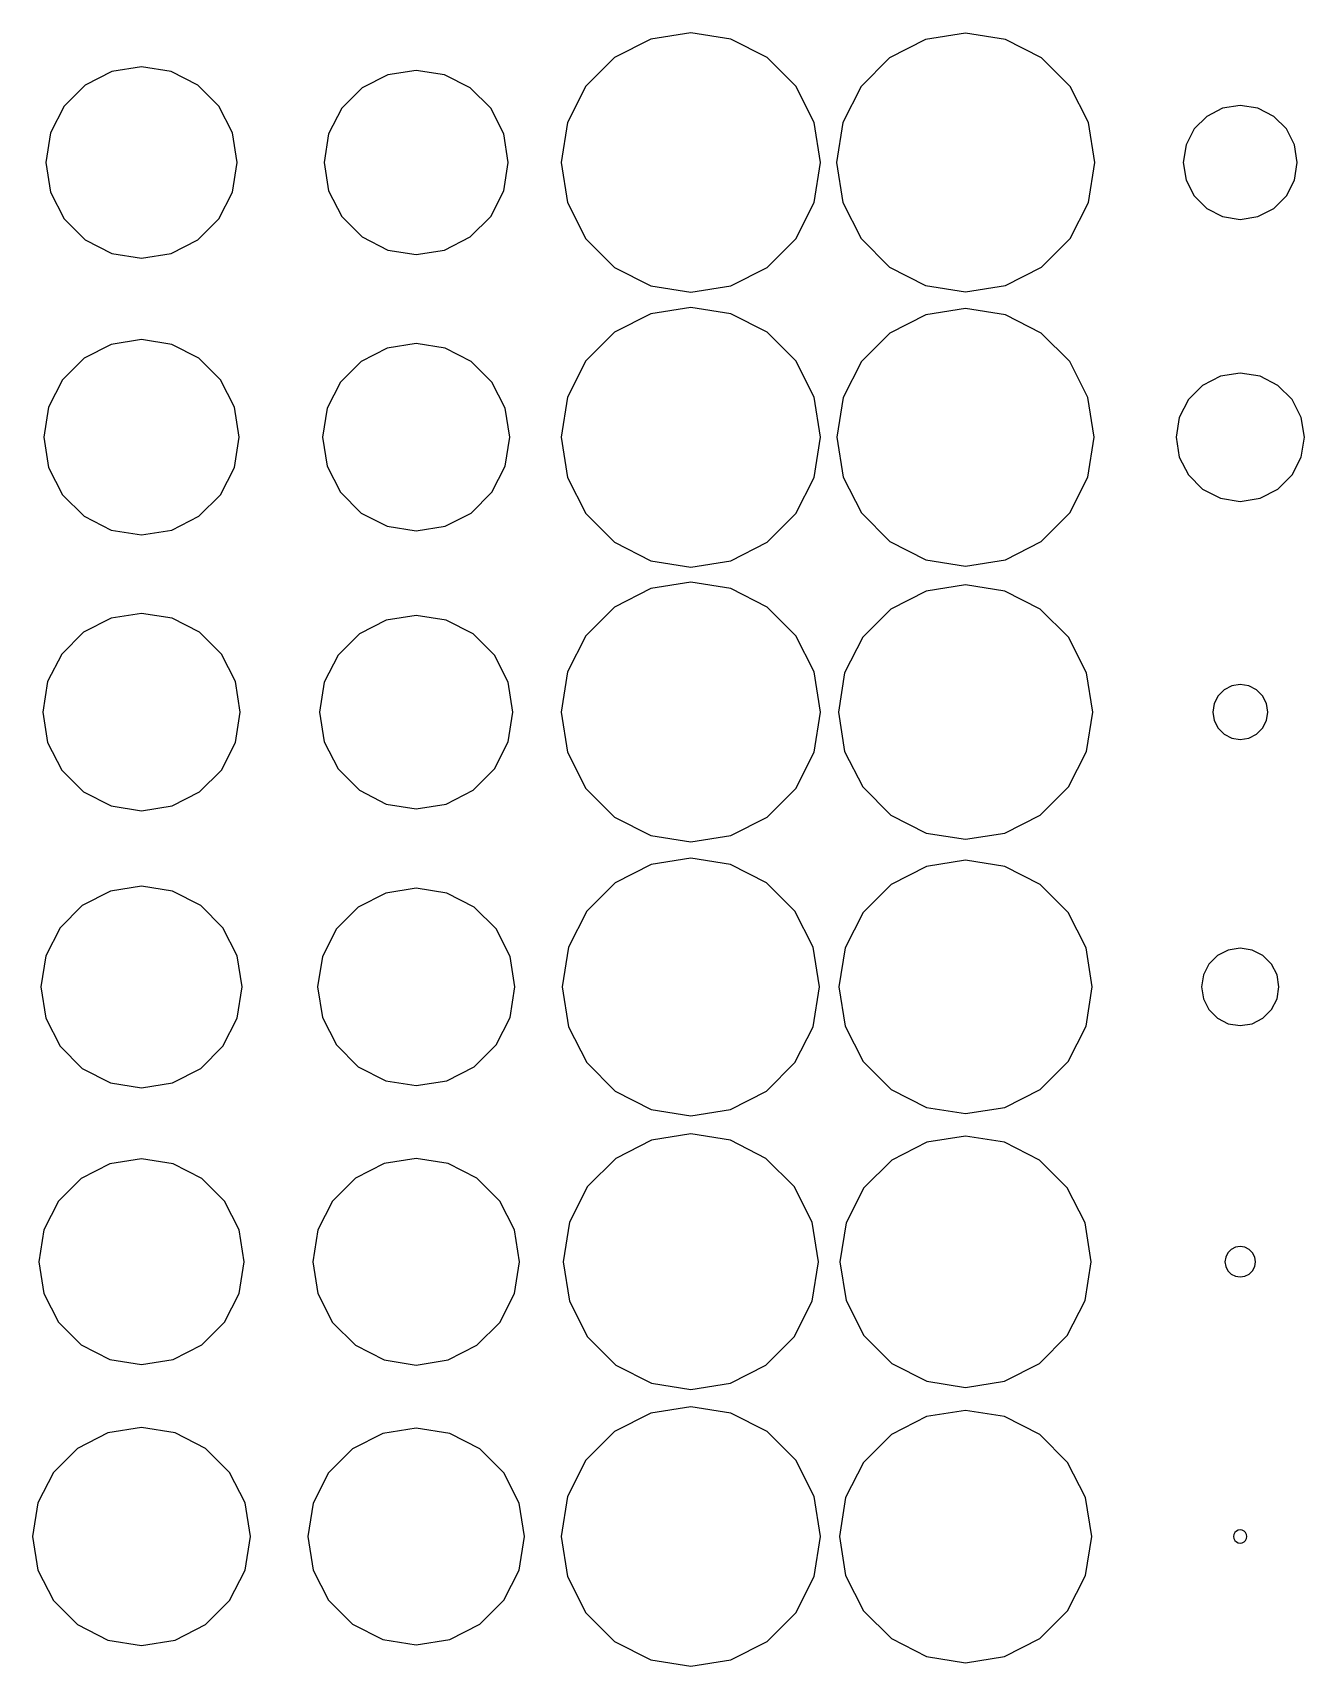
# Model space of a CAD drawing. Header units: metres. Extents: x -319 to 328, y -240 to 246.
# Drawn here: x -156.1 to -72.8, y -113.5 to -6.5 of the extents above; entities that cross this region are included whole.
import ezdxf

# ---------------------------------------------------------------- set-up
doc = ezdxf.new("R2010")
doc.units = ezdxf.units.M

msp = doc.modelspace()

# ---------------------------------------------------------------- linework, layer by layer
for p, q in [((-115.62665, -6.916016, -415.6922), (-117.99617, -8.123352, -415.6922)), ((-113, -6.5, -415.6922), (-115.62665, -6.916016, -415.6922)), ((-110.37335, -6.916016, -415.6922), (-113, -6.5, -415.6922)), ((-108.00383, -8.123352, -415.6922), (-110.37335, -6.916016, -415.6922)), ((-97.61635, -6.947723, -415.6922), (-99.97658, -8.15033, -415.6922)), ((-95, -6.533341, -415.6922), (-97.61635, -6.947723, -415.6922)), ((-92.38365, -6.947723, -415.6922), (-95, -6.533341, -415.6922)), ((-90.02342, -8.15033, -415.6922), (-92.38365, -6.947723, -415.6922)), ((-117.99617, -8.123352, -415.6922), (-119.87665, -10.00383, -415.6922)), ((-106.12335, -10.00383, -415.6922), (-108.00383, -8.123352, -415.6922)), ((-99.97658, -8.15033, -415.6922), (-101.84967, -10.023422, -415.6922)), ((-88.15033, -10.023422, -415.6922), (-90.02342, -8.15033, -415.6922)), ((-150.93651, -9.040039, -415.6922), (-152.68346, -9.93016, -415.6922)), ((-149, -8.733337, -415.6922), (-150.93651, -9.040039, -415.6922)), ((-147.06349, -9.040039, -415.6922), (-149, -8.733337, -415.6922)), ((-145.31654, -9.93016, -415.6922), (-147.06349, -9.040039, -415.6922)), ((-132.8644, -9.261963, -415.6922), (-134.54631, -10.118927, -415.6922)), ((-131, -8.96666, -415.6922), (-132.8644, -9.261963, -415.6922)), ((-129.1356, -9.261963, -415.6922), (-131, -8.96666, -415.6922)), ((-127.45369, -10.118927, -415.6922), (-129.1356, -9.261963, -415.6922)), ((-152.68346, -9.93016, -415.6922), (-154.06984, -11.316544, -415.6922)), ((-143.93016, -11.316544, -415.6922), (-145.31654, -9.93016, -415.6922)), ((-134.54631, -10.118927, -415.6922), (-135.88107, -11.45369, -415.6922)), ((-126.11893, -11.45369, -415.6922), (-127.45369, -10.118927, -415.6922)), ((-119.87665, -10.00383, -415.6922), (-121.083984, -12.373352, -415.6922)), ((-104.916016, -12.373352, -415.6922), (-106.12335, -10.00383, -415.6922)), ((-101.84967, -10.023422, -415.6922), (-103.05228, -12.383652, -415.6922)), ((-86.94772, -12.383652, -415.6922), (-88.15033, -10.023422, -415.6922)), ((-154.06984, -11.316544, -415.6922), (-154.95996, -13.063492, -415.6922)), ((-143.04004, -13.063492, -415.6922), (-143.93016, -11.316544, -415.6922)), ((-135.88107, -11.45369, -415.6922), (-136.73804, -13.13559, -415.6922)), ((-125.26196, -13.135605, -415.6922), (-126.11893, -11.45369, -415.6922)), ((-78.153656, -11.449387, -415.6922), (-79.1944, -11.979675, -415.6922)), ((-77, -11.266663, -415.6922), (-78.153656, -11.449387, -415.6922)), ((-75.846344, -11.449387, -415.6922), (-77, -11.266663, -415.6922)), ((-74.8056, -11.979675, -415.6922), (-75.846344, -11.449387, -415.6922)), ((-121.083984, -12.373352, -415.6922), (-121.5, -15, -415.6922)), ((-104.5, -15, -415.6922), (-104.916016, -12.373352, -415.6922)), ((-103.05228, -12.383652, -415.6922), (-103.46666, -15, -415.6922)), ((-86.53334, -15, -415.6922), (-86.94772, -12.383652, -415.6922)), ((-80.020325, -12.805603, -415.6922), (-80.55061, -13.846344, -415.6922)), ((-79.1944, -11.979675, -415.6922), (-80.020325, -12.805603, -415.6922)), ((-73.979675, -12.805603, -415.6922), (-74.8056, -11.979675, -415.6922)), ((-73.44939, -13.846344, -415.6922), (-73.979675, -12.805603, -415.6922)), ((-154.95996, -13.063492, -415.6922), (-155.26666, -15, -415.6922)), ((-142.73334, -15, -415.6922), (-143.04004, -13.063492, -415.6922)), ((-136.73804, -13.13559, -415.6922), (-137.03334, -15, -415.6922)), ((-124.96666, -15, -415.6922), (-125.26196, -13.135605, -415.6922)), ((-80.55061, -13.846344, -415.6922), (-80.73334, -15, -415.6922)), ((-73.26666, -15, -415.6922), (-73.44939, -13.846344, -415.6922)), ((-155.26666, -15, -415.6922), (-154.95996, -16.936508, -415.6922)), ((-143.04004, -16.936508, -415.6922), (-142.73334, -15, -415.6922)), ((-137.03334, -15, -415.6922), (-136.73804, -16.864395, -415.6922)), ((-125.26196, -16.864395, -415.6922), (-124.96666, -15, -415.6922)), ((-121.5, -15, -415.6922), (-121.083984, -17.626648, -415.6922)), ((-104.916016, -17.626648, -415.6922), (-104.5, -15, -415.6922)), ((-103.46666, -15, -415.6922), (-103.05228, -17.616348, -415.6922)), ((-86.94772, -17.616348, -415.6922), (-86.53334, -15, -415.6922)), ((-80.73334, -15, -415.6922), (-80.55061, -16.153656, -415.6922)), ((-73.44939, -16.153656, -415.6922), (-73.26666, -15, -415.6922)), ((-154.95996, -16.936508, -415.6922), (-154.06984, -18.683456, -415.6922)), ((-143.93016, -18.683456, -415.6922), (-143.04004, -16.936508, -415.6922)), ((-136.73804, -16.864395, -415.6922), (-135.88107, -18.54631, -415.6922)), ((-126.11893, -18.54631, -415.6922), (-125.26196, -16.864395, -415.6922)), ((-80.55061, -16.153656, -415.6922), (-80.020325, -17.194397, -415.6922)), ((-73.979675, -17.194397, -415.6922), (-73.44939, -16.153656, -415.6922)), ((-121.083984, -17.626648, -415.6922), (-119.87665, -19.99617, -415.6922)), ((-106.12335, -19.99617, -415.6922), (-104.916016, -17.626648, -415.6922)), ((-103.05228, -17.616348, -415.6922), (-101.84967, -19.976578, -415.6922)), ((-88.15033, -19.976578, -415.6922), (-86.94772, -17.616348, -415.6922)), ((-80.020325, -17.194397, -415.6922), (-79.1944, -18.020325, -415.6922)), ((-79.1944, -18.020325, -415.6922), (-78.15367, -18.550613, -415.6922)), ((-75.84633, -18.550613, -415.6922), (-74.8056, -18.020325, -415.6922)), ((-74.8056, -18.020325, -415.6922), (-73.979675, -17.194397, -415.6922)), ((-154.06984, -18.683456, -415.6922), (-152.68346, -20.06984, -415.6922)), ((-145.31654, -20.06984, -415.6922), (-143.93016, -18.683456, -415.6922)), ((-135.88107, -18.54631, -415.6922), (-134.54631, -19.881073, -415.6922)), ((-127.45369, -19.881073, -415.6922), (-126.11893, -18.54631, -415.6922)), ((-78.15367, -18.550613, -415.6922), (-77, -18.733337, -415.6922)), ((-77, -18.733337, -415.6922), (-75.84633, -18.550613, -415.6922)), ((-152.68346, -20.06984, -415.6922), (-150.93651, -20.95996, -415.6922)), ((-147.06349, -20.95996, -415.6922), (-145.31654, -20.06984, -415.6922)), ((-134.54631, -19.881073, -415.6922), (-132.86441, -20.738037, -415.6922)), ((-129.13559, -20.738037, -415.6922), (-127.45369, -19.881073, -415.6922)), ((-119.87665, -19.99617, -415.6922), (-117.99617, -21.876648, -415.6922)), ((-108.00383, -21.876648, -415.6922), (-106.12335, -19.99617, -415.6922)), ((-101.84967, -19.976578, -415.6922), (-99.97658, -21.84967, -415.6922)), ((-90.02342, -21.84967, -415.6922), (-88.15033, -19.976578, -415.6922)), ((-150.93651, -20.95996, -415.6922), (-149, -21.266663, -415.6922)), ((-149, -21.266663, -415.6922), (-147.06349, -20.95996, -415.6922)), ((-132.86441, -20.738037, -415.6922), (-131, -21.03334, -415.6922)), ((-131, -21.03334, -415.6922), (-129.13559, -20.738037, -415.6922)), ((-117.99617, -21.876648, -415.6922), (-115.62665, -23.083984, -415.6922)), ((-110.37335, -23.083984, -415.6922), (-108.00383, -21.876648, -415.6922)), ((-99.97658, -21.84967, -415.6922), (-97.61635, -23.052277, -415.6922)), ((-92.38365, -23.052277, -415.6922), (-90.02342, -21.84967, -415.6922)), ((-115.62665, -23.083984, -415.6922), (-113, -23.5, -415.6922)), ((-113, -23.5, -415.6922), (-110.37335, -23.083984, -415.6922)), ((-97.61635, -23.052277, -415.6922), (-95, -23.46666, -415.6922)), ((-95, -23.46666, -415.6922), (-92.38365, -23.052277, -415.6922)), ((-113, -24.5, -415.6922), (-115.62665, -24.916016, -415.6922)), ((-110.37335, -24.916016, -415.6922), (-113, -24.5, -415.6922)), ((-95, -24.566666, -415.6922), (-97.60605, -24.979431, -415.6922)), ((-92.39395, -24.979431, -415.6922), (-95, -24.566666, -415.6922)), ((-115.62665, -24.916016, -415.6922), (-117.99617, -26.123352, -415.6922)), ((-108.00383, -26.123352, -415.6922), (-110.37335, -24.916016, -415.6922)), ((-97.60605, -24.979431, -415.6922), (-99.956985, -26.177292, -415.6922)), ((-90.043015, -26.177292, -415.6922), (-92.39395, -24.979431, -415.6922)), ((-149, -26.600006, -415.6922), (-150.9777, -26.913239, -415.6922)), ((-147.0223, -26.913239, -415.6922), (-149, -26.600006, -415.6922)), ((-117.99617, -26.123352, -415.6922), (-119.87665, -28.00383, -415.6922)), ((-106.12335, -28.00383, -415.6922), (-108.00383, -26.123352, -415.6922)), ((-99.956985, -26.177292, -415.6922), (-101.82271, -28.043015, -415.6922)), ((-88.17729, -28.043015, -415.6922), (-90.043015, -26.177292, -415.6922)), ((-150.9777, -26.913239, -415.6922), (-152.76183, -27.822296, -415.6922)), ((-145.23817, -27.822296, -415.6922), (-147.0223, -26.913239, -415.6922)), ((-132.89531, -27.166855, -415.6922), (-134.60509, -28.038025, -415.6922)), ((-131, -26.866669, -415.6922), (-132.89531, -27.166855, -415.6922)), ((-129.10469, -27.166855, -415.6922), (-131, -26.866669, -415.6922)), ((-127.39491, -28.038025, -415.6922), (-129.10469, -27.166855, -415.6922)), ((-152.76183, -27.822296, -415.6922), (-154.1777, -29.238174, -415.6922)), ((-143.8223, -29.238174, -415.6922), (-145.23817, -27.822296, -415.6922)), ((-134.60509, -28.038025, -415.6922), (-135.96198, -29.394913, -415.6922)), ((-126.038025, -29.394913, -415.6922), (-127.39491, -28.038025, -415.6922)), ((-119.87665, -28.00383, -415.6922), (-121.083984, -30.373352, -415.6922)), ((-104.916016, -30.373352, -415.6922), (-106.12335, -28.00383, -415.6922)), ((-101.82271, -28.043015, -415.6922), (-103.02057, -30.393951, -415.6922)), ((-86.97943, -30.393951, -415.6922), (-88.17729, -28.043015, -415.6922)), ((-77, -28.800003, -415.6922), (-78.29787, -29.00557, -415.6922)), ((-75.70213, -29.00557, -415.6922), (-77, -28.800003, -415.6922)), ((-154.1777, -29.238174, -415.6922), (-155.08676, -31.022293, -415.6922)), ((-142.91324, -31.022293, -415.6922), (-143.8223, -29.238174, -415.6922)), ((-135.96198, -29.394913, -415.6922), (-136.83315, -31.10469, -415.6922)), ((-125.166855, -31.10469, -415.6922), (-126.038025, -29.394913, -415.6922)), ((-79.468704, -29.602127, -415.6922), (-80.39787, -30.531296, -415.6922)), ((-78.29787, -29.00557, -415.6922), (-79.468704, -29.602127, -415.6922)), ((-74.531296, -29.602127, -415.6922), (-75.70213, -29.00557, -415.6922)), ((-73.60213, -30.531296, -415.6922), (-74.531296, -29.602127, -415.6922)), ((-155.08676, -31.022293, -415.6922), (-155.4, -33, -415.6922)), ((-142.6, -33, -415.6922), (-142.91324, -31.022293, -415.6922)), ((-121.083984, -30.373352, -415.6922), (-121.5, -33, -415.6922)), ((-104.5, -33, -415.6922), (-104.916016, -30.373352, -415.6922)), ((-103.02057, -30.393951, -415.6922), (-103.433334, -33, -415.6922)), ((-86.566666, -33, -415.6922), (-86.97943, -30.393951, -415.6922)), ((-80.39787, -30.531296, -415.6922), (-80.99443, -31.702133, -415.6922)), ((-73.00557, -31.702133, -415.6922), (-73.60213, -30.531296, -415.6922)), ((-136.83315, -31.10469, -415.6922), (-137.13333, -33, -415.6922)), ((-124.86667, -33, -415.6922), (-125.166855, -31.10469, -415.6922)), ((-80.99443, -31.702133, -415.6922), (-81.2, -33, -415.6922)), ((-72.8, -33, -415.6922), (-73.00557, -31.702133, -415.6922)), ((-155.4, -33, -415.6922), (-155.08676, -34.977707, -415.6922)), ((-142.91324, -34.977707, -415.6922), (-142.6, -33, -415.6922)), ((-137.13333, -33, -415.6922), (-136.83315, -34.89531, -415.6922)), ((-125.166855, -34.89531, -415.6922), (-124.86667, -33, -415.6922)), ((-121.5, -33, -415.6922), (-121.083984, -35.626648, -415.6922)), ((-104.916016, -35.626648, -415.6922), (-104.5, -33, -415.6922)), ((-103.433334, -33, -415.6922), (-103.02057, -35.60605, -415.6922)), ((-86.97943, -35.60605, -415.6922), (-86.566666, -33, -415.6922)), ((-81.2, -33, -415.6922), (-80.99443, -34.297867, -415.6922)), ((-73.00557, -34.297867, -415.6922), (-72.8, -33, -415.6922)), ((-155.08676, -34.977707, -415.6922), (-154.1777, -36.761826, -415.6922)), ((-143.8223, -36.761826, -415.6922), (-142.91324, -34.977707, -415.6922)), ((-136.83315, -34.89531, -415.6922), (-135.96198, -36.605087, -415.6922)), ((-126.038025, -36.605087, -415.6922), (-125.166855, -34.89531, -415.6922)), ((-80.99443, -34.297867, -415.6922), (-80.39787, -35.468704, -415.6922)), ((-73.60213, -35.468704, -415.6922), (-73.00557, -34.297867, -415.6922)), ((-121.083984, -35.626648, -415.6922), (-119.87665, -37.99617, -415.6922)), ((-106.12335, -37.99617, -415.6922), (-104.916016, -35.626648, -415.6922)), ((-103.02057, -35.60605, -415.6922), (-101.82271, -37.956985, -415.6922)), ((-88.17729, -37.956985, -415.6922), (-86.97943, -35.60605, -415.6922)), ((-80.39787, -35.468704, -415.6922), (-79.468704, -36.397873, -415.6922)), ((-74.531296, -36.397873, -415.6922), (-73.60213, -35.468704, -415.6922)), ((-154.1777, -36.761826, -415.6922), (-152.76183, -38.177704, -415.6922)), ((-145.23817, -38.177704, -415.6922), (-143.8223, -36.761826, -415.6922)), ((-135.96198, -36.605087, -415.6922), (-134.60509, -37.961975, -415.6922)), ((-127.39491, -37.961975, -415.6922), (-126.038025, -36.605087, -415.6922)), ((-79.468704, -36.397873, -415.6922), (-78.29787, -36.99443, -415.6922)), ((-78.29787, -36.99443, -415.6922), (-77, -37.199997, -415.6922)), ((-77, -37.199997, -415.6922), (-75.70213, -36.99443, -415.6922)), ((-75.70213, -36.99443, -415.6922), (-74.531296, -36.397873, -415.6922)), ((-152.76183, -38.177704, -415.6922), (-150.9777, -39.08676, -415.6922)), ((-147.0223, -39.08676, -415.6922), (-145.23817, -38.177704, -415.6922)), ((-134.60509, -37.961975, -415.6922), (-132.89531, -38.833145, -415.6922)), ((-129.10469, -38.833145, -415.6922), (-127.39491, -37.961975, -415.6922)), ((-119.87665, -37.99617, -415.6922), (-117.99617, -39.876648, -415.6922)), ((-108.00383, -39.876648, -415.6922), (-106.12335, -37.99617, -415.6922)), ((-101.82271, -37.956985, -415.6922), (-99.956985, -39.82271, -415.6922)), ((-90.043015, -39.82271, -415.6922), (-88.17729, -37.956985, -415.6922)), ((-150.9777, -39.08676, -415.6922), (-149, -39.399994, -415.6922)), ((-149, -39.399994, -415.6922), (-147.0223, -39.08676, -415.6922)), ((-132.89531, -38.833145, -415.6922), (-131, -39.13333, -415.6922)), ((-131, -39.13333, -415.6922), (-129.10469, -38.833145, -415.6922)), ((-117.99617, -39.876648, -415.6922), (-115.62665, -41.083984, -415.6922)), ((-110.37335, -41.083984, -415.6922), (-108.00383, -39.876648, -415.6922)), ((-99.956985, -39.82271, -415.6922), (-97.60605, -41.02057, -415.6922)), ((-92.39395, -41.02057, -415.6922), (-90.043015, -39.82271, -415.6922)), ((-115.62665, -41.083984, -415.6922), (-113, -41.5, -415.6922)), ((-113, -41.5, -415.6922), (-110.37335, -41.083984, -415.6922)), ((-97.60605, -41.02057, -415.6922), (-95, -41.433334, -415.6922)), ((-95, -41.433334, -415.6922), (-92.39395, -41.02057, -415.6922)), ((-113, -42.5, -415.6922), (-115.62665, -42.916016, -415.6922)), ((-110.37335, -42.916016, -415.6922), (-113, -42.5, -415.6922)), ((-95, -42.66667, -415.6922), (-97.575134, -43.074524, -415.6922)), ((-92.424866, -43.074524, -415.6922), (-95, -42.66667, -415.6922)), ((-115.62665, -42.916016, -415.6922), (-117.99617, -44.123352, -415.6922)), ((-108.00383, -44.123352, -415.6922), (-110.37335, -42.916016, -415.6922)), ((-97.575134, -43.074524, -415.6922), (-99.89821, -44.258194, -415.6922)), ((-90.10179, -44.258194, -415.6922), (-92.424866, -43.074524, -415.6922)), ((-150.9983, -44.84984, -415.6922), (-152.80101, -45.768356, -415.6922)), ((-149, -44.53334, -415.6922), (-150.9983, -44.84984, -415.6922)), ((-147.0017, -44.84984, -415.6922), (-149, -44.53334, -415.6922)), ((-145.19899, -45.768356, -415.6922), (-147.0017, -44.84984, -415.6922)), ((-131, -44.66667, -415.6922), (-132.9571, -44.97664, -415.6922)), ((-129.0429, -44.97664, -415.6922), (-131, -44.66667, -415.6922)), ((-117.99617, -44.123352, -415.6922), (-119.87665, -46.00383, -415.6922)), ((-106.12335, -46.00383, -415.6922), (-108.00383, -44.123352, -415.6922)), ((-99.89821, -44.258194, -415.6922), (-101.741806, -46.10179, -415.6922)), ((-88.258194, -46.10179, -415.6922), (-90.10179, -44.258194, -415.6922)), ((-152.80101, -45.768356, -415.6922), (-154.23164, -47.19899, -415.6922)), ((-143.76836, -47.19899, -415.6922), (-145.19899, -45.768356, -415.6922)), ((-134.72264, -45.87622, -415.6922), (-136.12378, -47.27736, -415.6922)), ((-132.9571, -44.97664, -415.6922), (-134.72264, -45.87622, -415.6922)), ((-127.27736, -45.87622, -415.6922), (-129.0429, -44.97664, -415.6922)), ((-125.87622, -47.27736, -415.6922), (-127.27736, -45.87622, -415.6922)), ((-119.87665, -46.00383, -415.6922), (-121.083984, -48.373352, -415.6922)), ((-104.916016, -48.373352, -415.6922), (-106.12335, -46.00383, -415.6922)), ((-101.741806, -46.10179, -415.6922), (-102.925476, -48.424866, -415.6922)), ((-87.074524, -48.424866, -415.6922), (-88.258194, -46.10179, -415.6922)), ((-154.23164, -47.19899, -415.6922), (-155.15016, -49.001694, -415.6922)), ((-142.84984, -49.001694, -415.6922), (-143.76836, -47.19899, -415.6922)), ((-136.12378, -47.27736, -415.6922), (-137.02336, -49.042892, -415.6922)), ((-124.97664, -49.042892, -415.6922), (-125.87622, -47.27736, -415.6922)), ((-155.15016, -49.001694, -415.6922), (-155.46666, -51, -415.6922)), ((-142.53334, -51, -415.6922), (-142.84984, -49.001694, -415.6922)), ((-137.02336, -49.042892, -415.6922), (-137.33333, -51, -415.6922)), ((-124.66667, -51, -415.6922), (-124.97664, -49.042892, -415.6922)), ((-121.083984, -48.373352, -415.6922), (-121.5, -51, -415.6922)), ((-104.5, -51, -415.6922), (-104.916016, -48.373352, -415.6922)), ((-102.925476, -48.424866, -415.6922), (-103.33333, -51, -415.6922)), ((-86.66667, -51, -415.6922), (-87.074524, -48.424866, -415.6922)), ((-77, -49.199997, -415.6922), (-77.55623, -49.2881, -415.6922)), ((-76.44377, -49.2881, -415.6922), (-77, -49.199997, -415.6922)), ((-78.45624, -49.941986, -415.6922), (-78.7119, -50.44377, -415.6922)), ((-78.058014, -49.543762, -415.6922), (-78.45624, -49.941986, -415.6922)), ((-77.55623, -49.2881, -415.6922), (-78.058014, -49.543762, -415.6922)), ((-75.941986, -49.543762, -415.6922), (-76.44377, -49.2881, -415.6922)), ((-75.54376, -49.941986, -415.6922), (-75.941986, -49.543762, -415.6922)), ((-75.2881, -50.44377, -415.6922), (-75.54376, -49.941986, -415.6922)), ((-155.46666, -51, -415.6922), (-155.15016, -52.998306, -415.6922)), ((-142.84984, -52.998306, -415.6922), (-142.53334, -51, -415.6922)), ((-137.33333, -51, -415.6922), (-137.02336, -52.957108, -415.6922)), ((-124.97664, -52.957108, -415.6922), (-124.66667, -51, -415.6922)), ((-121.5, -51, -415.6922), (-121.083984, -53.626648, -415.6922)), ((-104.916016, -53.626648, -415.6922), (-104.5, -51, -415.6922)), ((-103.33333, -51, -415.6922), (-102.925476, -53.575134, -415.6922)), ((-87.074524, -53.575134, -415.6922), (-86.66667, -51, -415.6922)), ((-78.7119, -50.44377, -415.6922), (-78.8, -51, -415.6922)), ((-78.8, -51, -415.6922), (-78.7119, -51.55623, -415.6922)), ((-75.2, -51, -415.6922), (-75.2881, -50.44377, -415.6922)), ((-75.2881, -51.55623, -415.6922), (-75.2, -51, -415.6922)), ((-78.7119, -51.55623, -415.6922), (-78.45624, -52.058014, -415.6922)), ((-78.45624, -52.058014, -415.6922), (-78.058014, -52.456223, -415.6922)), ((-75.941986, -52.456238, -415.6922), (-75.54376, -52.058014, -415.6922)), ((-75.54376, -52.058014, -415.6922), (-75.2881, -51.55623, -415.6922)), ((-155.15016, -52.998306, -415.6922), (-154.23164, -54.80101, -415.6922)), ((-143.76836, -54.80101, -415.6922), (-142.84984, -52.998306, -415.6922)), ((-137.02336, -52.957108, -415.6922), (-136.12378, -54.72264, -415.6922)), ((-125.87622, -54.72264, -415.6922), (-124.97664, -52.957108, -415.6922)), ((-78.058014, -52.456223, -415.6922), (-77.55623, -52.7119, -415.6922)), ((-77.55623, -52.7119, -415.6922), (-77, -52.800003, -415.6922)), ((-77, -52.800003, -415.6922), (-76.44377, -52.7119, -415.6922)), ((-76.44377, -52.7119, -415.6922), (-75.941986, -52.456238, -415.6922)), ((-121.083984, -53.626648, -415.6922), (-119.87665, -55.99617, -415.6922)), ((-106.12335, -55.99617, -415.6922), (-104.916016, -53.626648, -415.6922)), ((-102.925476, -53.575134, -415.6922), (-101.741806, -55.89821, -415.6922)), ((-88.258194, -55.89821, -415.6922), (-87.074524, -53.575134, -415.6922)), ((-154.23164, -54.80101, -415.6922), (-152.80101, -56.231644, -415.6922)), ((-145.19899, -56.231644, -415.6922), (-143.76836, -54.80101, -415.6922)), ((-136.12378, -54.72264, -415.6922), (-134.72264, -56.12378, -415.6922)), ((-127.27736, -56.12378, -415.6922), (-125.87622, -54.72264, -415.6922)), ((-152.80101, -56.231644, -415.6922), (-150.9983, -57.15016, -415.6922)), ((-147.0017, -57.15016, -415.6922), (-145.19899, -56.231644, -415.6922)), ((-134.72264, -56.12378, -415.6922), (-132.9571, -57.02336, -415.6922)), ((-129.0429, -57.02336, -415.6922), (-127.27736, -56.12378, -415.6922)), ((-119.87665, -55.99617, -415.6922), (-117.99617, -57.876648, -415.6922)), ((-108.00383, -57.876648, -415.6922), (-106.12335, -55.99617, -415.6922)), ((-101.741806, -55.89821, -415.6922), (-99.89821, -57.741806, -415.6922)), ((-90.10179, -57.741806, -415.6922), (-88.258194, -55.89821, -415.6922)), ((-150.9983, -57.15016, -415.6922), (-149, -57.46666, -415.6922)), ((-149, -57.46666, -415.6922), (-147.0017, -57.15016, -415.6922)), ((-132.9571, -57.02336, -415.6922), (-131, -57.33333, -415.6922)), ((-131, -57.33333, -415.6922), (-129.0429, -57.02336, -415.6922)), ((-99.89821, -57.741806, -415.6922), (-97.57515, -58.925476, -415.6922)), ((-92.42485, -58.925476, -415.6922), (-90.10179, -57.741806, -415.6922)), ((-117.99617, -57.876648, -415.6922), (-115.62665, -59.083984, -415.6922)), ((-110.37335, -59.083984, -415.6922), (-108.00383, -57.876648, -415.6922)), ((-115.62665, -59.083984, -415.6922), (-113, -59.5, -415.6922)), ((-113, -59.5, -415.6922), (-110.37335, -59.083984, -415.6922)), ((-97.57515, -58.925476, -415.6922), (-95, -59.33333, -415.6922)), ((-95, -59.33333, -415.6922), (-92.42485, -58.925476, -415.6922)), ((-115.60605, -60.97943, -415.6922), (-117.956985, -62.17729, -415.6922)), ((-113, -60.566666, -415.6922), (-115.60605, -60.97943, -415.6922)), ((-110.39395, -60.97943, -415.6922), (-113, -60.566666, -415.6922)), ((-108.043015, -62.17729, -415.6922), (-110.39395, -60.97943, -415.6922)), ((-95, -60.699997, -415.6922), (-97.564835, -61.10623, -415.6922)), ((-92.435165, -61.10623, -415.6922), (-95, -60.699997, -415.6922)), ((-97.564835, -61.10623, -415.6922), (-99.87862, -62.285156, -415.6922)), ((-90.12138, -62.285156, -415.6922), (-92.435165, -61.10623, -415.6922)), ((-151.0395, -62.723022, -415.6922), (-152.87938, -63.660492, -415.6922)), ((-149, -62.399994, -415.6922), (-151.0395, -62.723022, -415.6922)), ((-146.9605, -62.723022, -415.6922), (-149, -62.399994, -415.6922)), ((-145.12062, -63.660492, -415.6922), (-146.9605, -62.723022, -415.6922)), ((-132.9983, -62.84984, -415.6922), (-134.80101, -63.768356, -415.6922)), ((-131, -62.53334, -415.6922), (-132.9983, -62.84984, -415.6922)), ((-129.0017, -62.84984, -415.6922), (-131, -62.53334, -415.6922)), ((-127.19899, -63.768356, -415.6922), (-129.0017, -62.84984, -415.6922)), ((-117.956985, -62.17729, -415.6922), (-119.82271, -64.043015, -415.6922)), ((-106.17729, -64.043015, -415.6922), (-108.043015, -62.17729, -415.6922)), ((-99.87862, -62.285156, -415.6922), (-101.71484, -64.12138, -415.6922)), ((-88.28516, -64.12138, -415.6922), (-90.12138, -62.285156, -415.6922)), ((-152.87938, -63.660492, -415.6922), (-154.33951, -65.12062, -415.6922)), ((-143.66049, -65.12062, -415.6922), (-145.12062, -63.660492, -415.6922)), ((-134.80101, -63.768356, -415.6922), (-136.23164, -65.19899, -415.6922)), ((-125.76836, -65.19899, -415.6922), (-127.19899, -63.768356, -415.6922)), ((-119.82271, -64.043015, -415.6922), (-121.02057, -66.39395, -415.6922)), ((-104.97943, -66.39395, -415.6922), (-106.17729, -64.043015, -415.6922)), ((-101.71484, -64.12138, -415.6922), (-102.89377, -66.435165, -415.6922)), ((-87.10623, -66.435165, -415.6922), (-88.28516, -64.12138, -415.6922)), ((-154.33951, -65.12062, -415.6922), (-155.27698, -66.960495, -415.6922)), ((-142.72302, -66.960495, -415.6922), (-143.66049, -65.12062, -415.6922)), ((-136.23164, -65.19899, -415.6922), (-137.15016, -67.00169, -415.6922)), ((-124.84984, -67.00169, -415.6922), (-125.76836, -65.19899, -415.6922)), ((-155.27698, -66.960495, -415.6922), (-155.6, -69, -415.6922)), ((-142.4, -69, -415.6922), (-142.72302, -66.960495, -415.6922)), ((-137.15016, -67.00169, -415.6922), (-137.46666, -69, -415.6922)), ((-124.53334, -69, -415.6922), (-124.84984, -67.00169, -415.6922)), ((-121.02057, -66.39395, -415.6922), (-121.433334, -69, -415.6922)), ((-104.566666, -69, -415.6922), (-104.97943, -66.39395, -415.6922)), ((-102.89377, -66.435165, -415.6922), (-103.3, -69, -415.6922)), ((-86.7, -69, -415.6922), (-87.10623, -66.435165, -415.6922)), ((-78.48906, -66.950485, -415.6922), (-79.049515, -67.51094, -415.6922)), ((-77.78284, -66.59065, -415.6922), (-78.48906, -66.950485, -415.6922)), ((-77, -66.46666, -415.6922), (-77.78284, -66.59065, -415.6922)), ((-76.21716, -66.59065, -415.6922), (-77, -66.46666, -415.6922)), ((-75.51094, -66.950485, -415.6922), (-76.21716, -66.59065, -415.6922)), ((-74.950485, -67.51094, -415.6922), (-75.51094, -66.950485, -415.6922)), ((-79.40935, -68.21716, -415.6922), (-79.53334, -69, -415.6922)), ((-79.049515, -67.51094, -415.6922), (-79.40935, -68.21716, -415.6922)), ((-74.59065, -68.21716, -415.6922), (-74.950485, -67.51094, -415.6922)), ((-74.46666, -69, -415.6922), (-74.59065, -68.21716, -415.6922)), ((-155.6, -69, -415.6922), (-155.27698, -71.039505, -415.6922)), ((-142.72302, -71.039505, -415.6922), (-142.4, -69, -415.6922)), ((-137.46666, -69, -415.6922), (-137.15016, -70.99831, -415.6922)), ((-124.84984, -70.99831, -415.6922), (-124.53334, -69, -415.6922)), ((-121.433334, -69, -415.6922), (-121.02057, -71.60605, -415.6922)), ((-104.97943, -71.60605, -415.6922), (-104.566666, -69, -415.6922)), ((-103.3, -69, -415.6922), (-102.89377, -71.564835, -415.6922)), ((-87.10623, -71.564835, -415.6922), (-86.7, -69, -415.6922)), ((-79.53334, -69, -415.6922), (-79.40935, -69.78284, -415.6922)), ((-74.59065, -69.78284, -415.6922), (-74.46666, -69, -415.6922)), ((-79.40935, -69.78284, -415.6922), (-79.049515, -70.48906, -415.6922)), ((-79.049515, -70.48906, -415.6922), (-78.48906, -71.049515, -415.6922)), ((-75.51094, -71.049515, -415.6922), (-74.950485, -70.48906, -415.6922)), ((-74.950485, -70.48906, -415.6922), (-74.59065, -69.78284, -415.6922)), ((-155.27698, -71.039505, -415.6922), (-154.33951, -72.87938, -415.6922)), ((-143.66049, -72.87938, -415.6922), (-142.72302, -71.039505, -415.6922)), ((-137.15016, -70.99831, -415.6922), (-136.23164, -72.80101, -415.6922)), ((-125.76836, -72.80101, -415.6922), (-124.84984, -70.99831, -415.6922)), ((-121.02057, -71.60605, -415.6922), (-119.82271, -73.956985, -415.6922)), ((-106.17729, -73.956985, -415.6922), (-104.97943, -71.60605, -415.6922)), ((-102.89377, -71.564835, -415.6922), (-101.71484, -73.87862, -415.6922)), ((-88.28516, -73.87862, -415.6922), (-87.10623, -71.564835, -415.6922)), ((-78.48906, -71.049515, -415.6922), (-77.78284, -71.40935, -415.6922)), ((-77.78284, -71.40935, -415.6922), (-77, -71.53334, -415.6922)), ((-77, -71.53334, -415.6922), (-76.21716, -71.40935, -415.6922)), ((-76.21716, -71.40935, -415.6922), (-75.51094, -71.049515, -415.6922)), ((-154.33951, -72.87938, -415.6922), (-152.87938, -74.33951, -415.6922)), ((-145.12062, -74.33951, -415.6922), (-143.66049, -72.87938, -415.6922)), ((-136.23164, -72.80101, -415.6922), (-134.80101, -74.23164, -415.6922)), ((-127.19899, -74.23164, -415.6922), (-125.76836, -72.80101, -415.6922)), ((-152.87938, -74.33951, -415.6922), (-151.03952, -75.27698, -415.6922)), ((-146.96048, -75.27698, -415.6922), (-145.12062, -74.33951, -415.6922)), ((-134.80101, -74.23164, -415.6922), (-132.9983, -75.15016, -415.6922)), ((-129.0017, -75.15016, -415.6922), (-127.19899, -74.23164, -415.6922)), ((-119.82271, -73.956985, -415.6922), (-117.956985, -75.82271, -415.6922)), ((-108.043015, -75.82271, -415.6922), (-106.17729, -73.956985, -415.6922)), ((-101.71484, -73.87862, -415.6922), (-99.87862, -75.71484, -415.6922)), ((-90.12138, -75.71484, -415.6922), (-88.28516, -73.87862, -415.6922)), ((-151.03952, -75.27698, -415.6922), (-149, -75.600006, -415.6922)), ((-149, -75.600006, -415.6922), (-146.96048, -75.27698, -415.6922)), ((-132.9983, -75.15016, -415.6922), (-131, -75.46666, -415.6922)), ((-131, -75.46666, -415.6922), (-129.0017, -75.15016, -415.6922)), ((-117.956985, -75.82271, -415.6922), (-115.60605, -77.02057, -415.6922)), ((-110.39395, -77.02057, -415.6922), (-108.043015, -75.82271, -415.6922)), ((-99.87862, -75.71484, -415.6922), (-97.564835, -76.89377, -415.6922)), ((-92.43515, -76.89377, -415.6922), (-90.12138, -75.71484, -415.6922)), ((-115.60605, -77.02057, -415.6922), (-113, -77.433334, -415.6922)), ((-113, -77.433334, -415.6922), (-110.39395, -77.02057, -415.6922)), ((-97.564835, -76.89377, -415.6922), (-95, -77.3, -415.6922)), ((-95, -77.3, -415.6922), (-92.43515, -76.89377, -415.6922)), ((-115.58545, -79.04283, -415.6922), (-117.9178, -80.23123, -415.6922)), ((-113, -78.63333, -415.6922), (-115.58545, -79.04283, -415.6922)), ((-110.41455, -79.04283, -415.6922), (-113, -78.63333, -415.6922)), ((-108.0822, -80.23123, -415.6922), (-110.41455, -79.04283, -415.6922)), ((-97.544235, -79.16963, -415.6922), (-99.83943, -80.339096, -415.6922)), ((-95, -78.76666, -415.6922), (-97.544235, -79.16963, -415.6922)), ((-92.455765, -79.16963, -415.6922), (-95, -78.76666, -415.6922)), ((-90.16057, -80.339096, -415.6922), (-92.455765, -79.16963, -415.6922)), ((-131, -80.23334, -415.6922), (-133.09102, -80.564514, -415.6922)), ((-128.90898, -80.564514, -415.6922), (-131, -80.23334, -415.6922)), ((-117.9178, -80.23123, -415.6922), (-119.76878, -82.0822, -415.6922)), ((-106.23123, -82.0822, -415.6922), (-108.0822, -80.23123, -415.6922)), ((-151.08072, -80.59622, -415.6922), (-152.95775, -81.55261, -415.6922)), ((-149, -80.26666, -415.6922), (-151.08072, -80.59622, -415.6922)), ((-146.91928, -80.59622, -415.6922), (-149, -80.26666, -415.6922)), ((-145.04225, -81.55261, -415.6922), (-146.91928, -80.59622, -415.6922)), ((-133.09102, -80.564514, -415.6922), (-134.97734, -81.52565, -415.6922)), ((-127.02266, -81.52565, -415.6922), (-128.90898, -80.564514, -415.6922)), ((-99.83943, -80.339096, -415.6922), (-101.660904, -82.16057, -415.6922)), ((-88.339096, -82.16057, -415.6922), (-90.16057, -80.339096, -415.6922)), ((-152.95775, -81.55261, -415.6922), (-154.44739, -83.04225, -415.6922)), ((-143.55261, -83.04225, -415.6922), (-145.04225, -81.55261, -415.6922)), ((-134.97734, -81.52565, -415.6922), (-136.47435, -83.02266, -415.6922)), ((-125.52565, -83.02266, -415.6922), (-127.02266, -81.52565, -415.6922)), ((-119.76878, -82.0822, -415.6922), (-120.95717, -84.41455, -415.6922)), ((-105.04283, -84.41455, -415.6922), (-106.23123, -82.0822, -415.6922)), ((-101.660904, -82.16057, -415.6922), (-102.83037, -84.455765, -415.6922)), ((-87.16963, -84.455765, -415.6922), (-88.339096, -82.16057, -415.6922)), ((-154.44739, -83.04225, -415.6922), (-155.40378, -84.91928, -415.6922)), ((-142.59622, -84.91928, -415.6922), (-143.55261, -83.04225, -415.6922)), ((-136.47435, -83.02266, -415.6922), (-137.43549, -84.90898, -415.6922)), ((-124.564514, -84.90898, -415.6922), (-125.52565, -83.02266, -415.6922)), ((-120.95717, -84.41455, -415.6922), (-121.36667, -87, -415.6922)), ((-104.63333, -87, -415.6922), (-105.04283, -84.41455, -415.6922)), ((-102.83037, -84.455765, -415.6922), (-103.23334, -87, -415.6922)), ((-86.76666, -87, -415.6922), (-87.16963, -84.455765, -415.6922)), ((-155.40378, -84.91928, -415.6922), (-155.73334, -87, -415.6922)), ((-142.26666, -87, -415.6922), (-142.59622, -84.91928, -415.6922)), ((-137.43549, -84.90898, -415.6922), (-137.76666, -87, -415.6922)), ((-124.23334, -87, -415.6922), (-124.564514, -84.90898, -415.6922)), ((-77.80902, -86.41222, -415.6922), (-77.95105, -86.69098, -415.6922)), ((-77.58778, -86.19098, -415.6922), (-77.80902, -86.41222, -415.6922)), ((-77.30902, -86.04895, -415.6922), (-77.58778, -86.19098, -415.6922)), ((-77, -86, -415.6922), (-77.30902, -86.04895, -415.6922)), ((-76.69098, -86.04895, -415.6922), (-77, -86, -415.6922)), ((-76.41222, -86.19098, -415.6922), (-76.69098, -86.04895, -415.6922)), ((-76.19098, -86.41222, -415.6922), (-76.41222, -86.19098, -415.6922)), ((-76.04895, -86.69098, -415.6922), (-76.19098, -86.41222, -415.6922)), ((-155.73334, -87, -415.6922), (-155.40378, -89.08072, -415.6922)), ((-142.59622, -89.08072, -415.6922), (-142.26666, -87, -415.6922)), ((-137.76666, -87, -415.6922), (-137.43549, -89.09102, -415.6922)), ((-124.564514, -89.09102, -415.6922), (-124.23334, -87, -415.6922)), ((-121.36667, -87, -415.6922), (-120.95717, -89.58545, -415.6922)), ((-105.04283, -89.58545, -415.6922), (-104.63333, -87, -415.6922)), ((-103.23334, -87, -415.6922), (-102.83037, -89.544235, -415.6922)), ((-87.16963, -89.544235, -415.6922), (-86.76666, -87, -415.6922)), ((-77.95105, -86.69098, -415.6922), (-78, -87, -415.6922)), ((-78, -87, -415.6922), (-77.95105, -87.30902, -415.6922)), ((-77.95105, -87.30902, -415.6922), (-77.80902, -87.58778, -415.6922)), ((-77.80902, -87.58778, -415.6922), (-77.58778, -87.80902, -415.6922)), ((-76.41222, -87.80902, -415.6922), (-76.19098, -87.58778, -415.6922)), ((-76.19098, -87.58778, -415.6922), (-76.04895, -87.30902, -415.6922)), ((-76, -87, -415.6922), (-76.04895, -86.69098, -415.6922)), ((-76.04895, -87.30902, -415.6922), (-76, -87, -415.6922)), ((-77.58778, -87.80902, -415.6922), (-77.30902, -87.95105, -415.6922)), ((-77.30902, -87.95105, -415.6922), (-77, -88, -415.6922)), ((-77, -88, -415.6922), (-76.69098, -87.95105, -415.6922)), ((-76.69098, -87.95105, -415.6922), (-76.41222, -87.80902, -415.6922)), ((-155.40378, -89.08072, -415.6922), (-154.44739, -90.95775, -415.6922)), ((-143.55261, -90.95775, -415.6922), (-142.59622, -89.08072, -415.6922)), ((-137.43549, -89.09102, -415.6922), (-136.47435, -90.97734, -415.6922)), ((-125.52565, -90.97734, -415.6922), (-124.564514, -89.09102, -415.6922)), ((-120.95717, -89.58545, -415.6922), (-119.76878, -91.9178, -415.6922)), ((-106.23123, -91.9178, -415.6922), (-105.04283, -89.58545, -415.6922)), ((-102.83037, -89.544235, -415.6922), (-101.660904, -91.83943, -415.6922)), ((-88.339096, -91.83943, -415.6922), (-87.16963, -89.544235, -415.6922)), ((-154.44739, -90.95775, -415.6922), (-152.95775, -92.44739, -415.6922)), ((-145.04225, -92.44739, -415.6922), (-143.55261, -90.95775, -415.6922)), ((-136.47435, -90.97734, -415.6922), (-134.97734, -92.47435, -415.6922)), ((-127.02266, -92.47435, -415.6922), (-125.52565, -90.97734, -415.6922)), ((-119.76878, -91.9178, -415.6922), (-117.9178, -93.76877, -415.6922)), ((-108.0822, -93.76878, -415.6922), (-106.23123, -91.9178, -415.6922)), ((-101.660904, -91.83943, -415.6922), (-99.83943, -93.660904, -415.6922)), ((-90.16057, -93.660904, -415.6922), (-88.339096, -91.83943, -415.6922)), ((-152.95775, -92.44739, -415.6922), (-151.08072, -93.40378, -415.6922)), ((-146.91928, -93.40378, -415.6922), (-145.04225, -92.44739, -415.6922)), ((-134.97734, -92.47435, -415.6922), (-133.09102, -93.435486, -415.6922)), ((-128.90898, -93.435486, -415.6922), (-127.02266, -92.47435, -415.6922)), ((-151.08072, -93.40378, -415.6922), (-149, -93.73334, -415.6922)), ((-149, -93.73334, -415.6922), (-146.91928, -93.40378, -415.6922)), ((-133.09102, -93.435486, -415.6922), (-131, -93.76666, -415.6922)), ((-131, -93.76666, -415.6922), (-128.90898, -93.435486, -415.6922)), ((-117.9178, -93.76877, -415.6922), (-115.58545, -94.95717, -415.6922)), ((-110.41455, -94.95717, -415.6922), (-108.0822, -93.76878, -415.6922)), ((-99.83943, -93.660904, -415.6922), (-97.544235, -94.83037, -415.6922)), ((-92.455765, -94.83037, -415.6922), (-90.16057, -93.660904, -415.6922)), ((-115.58545, -94.95717, -415.6922), (-113, -95.36667, -415.6922)), ((-113, -95.36667, -415.6922), (-110.41455, -94.95717, -415.6922)), ((-97.544235, -94.83037, -415.6922), (-95, -95.23334, -415.6922)), ((-95, -95.23334, -415.6922), (-92.455765, -94.83037, -415.6922)), ((-115.62665, -96.916016, -415.6922), (-117.99617, -98.12335, -415.6922)), ((-113, -96.5, -415.6922), (-115.62665, -96.916016, -415.6922)), ((-110.37335, -96.916016, -415.6922), (-113, -96.5, -415.6922)), ((-108.00383, -98.12335, -415.6922), (-110.37335, -96.916016, -415.6922)), ((-97.554535, -97.13794, -415.6922), (-99.859024, -98.31213, -415.6922)), ((-95, -96.73334, -415.6922), (-97.554535, -97.13794, -415.6922)), ((-92.445465, -97.13794, -415.6922), (-95, -96.73334, -415.6922)), ((-90.140976, -98.31213, -415.6922), (-92.445465, -97.13794, -415.6922)), ((-151.20432, -98.21579, -415.6922), (-153.19287, -99.22902, -415.6922)), ((-149, -97.86667, -415.6922), (-151.20432, -98.21579, -415.6922)), ((-146.79568, -98.21579, -415.6922), (-149, -97.86667, -415.6922)), ((-144.80713, -99.22902, -415.6922), (-146.79568, -98.21579, -415.6922)), ((-133.19402, -98.2475, -415.6922), (-135.17328, -99.25598, -415.6922)), ((-131, -97.899994, -415.6922), (-133.19402, -98.2475, -415.6922)), ((-128.80598, -98.2475, -415.6922), (-131, -97.899994, -415.6922)), ((-126.82672, -99.25598, -415.6922), (-128.80598, -98.2475, -415.6922)), ((-117.99617, -98.12335, -415.6922), (-119.87665, -100.00383, -415.6922)), ((-106.12335, -100.00383, -415.6922), (-108.00383, -98.12335, -415.6922)), ((-99.859024, -98.31213, -415.6922), (-101.68788, -100.140976, -415.6922)), ((-88.31213, -100.140976, -415.6922), (-90.140976, -98.31213, -415.6922)), ((-153.19287, -99.22902, -415.6922), (-154.771, -100.80713, -415.6922)), ((-143.22902, -100.80713, -415.6922), (-144.80713, -99.22902, -415.6922)), ((-135.17328, -99.25598, -415.6922), (-136.74402, -100.82672, -415.6922)), ((-125.25598, -100.82672, -415.6922), (-126.82672, -99.25598, -415.6922)), ((-119.87665, -100.00383, -415.6922), (-121.083984, -102.37335, -415.6922)), ((-104.916016, -102.37335, -415.6922), (-106.12335, -100.00383, -415.6922)), ((-101.68788, -100.140976, -415.6922), (-102.86206, -102.445465, -415.6922)), ((-87.13794, -102.445465, -415.6922), (-88.31213, -100.140976, -415.6922)), ((-154.771, -100.80713, -415.6922), (-155.78421, -102.795685, -415.6922)), ((-142.21579, -102.795685, -415.6922), (-143.22902, -100.80713, -415.6922)), ((-136.74402, -100.82672, -415.6922), (-137.7525, -102.805984, -415.6922)), ((-124.2475, -102.805984, -415.6922), (-125.25598, -100.82672, -415.6922)), ((-121.083984, -102.37335, -415.6922), (-121.5, -105, -415.6922)), ((-104.5, -105, -415.6922), (-104.916016, -102.37335, -415.6922)), ((-102.86206, -102.445465, -415.6922), (-103.26666, -105, -415.6922)), ((-86.73334, -105, -415.6922), (-87.13794, -102.445465, -415.6922)), ((-155.78421, -102.795685, -415.6922), (-156.13333, -105, -415.6922)), ((-141.86667, -105, -415.6922), (-142.21579, -102.795685, -415.6922)), ((-137.7525, -102.805984, -415.6922), (-138.1, -105, -415.6922)), ((-123.899994, -105, -415.6922), (-124.2475, -102.805984, -415.6922)), ((-77.35057, -104.7453, -415.6922), (-77.412125, -104.86609, -415.6922)), ((-77.2547, -104.64943, -415.6922), (-77.35057, -104.7453, -415.6922)), ((-77.13391, -104.587875, -415.6922), (-77.2547, -104.64943, -415.6922)), ((-77, -104.566666, -415.6922), (-77.13391, -104.587875, -415.6922)), ((-76.86609, -104.587875, -415.6922), (-77, -104.566666, -415.6922)), ((-76.7453, -104.64943, -415.6922), (-76.86609, -104.587875, -415.6922)), ((-76.64943, -104.7453, -415.6922), (-76.7453, -104.64943, -415.6922)), ((-76.587875, -104.86609, -415.6922), (-76.64943, -104.7453, -415.6922)), ((-156.13333, -105, -415.6922), (-155.78421, -107.204315, -415.6922)), ((-142.21579, -107.204315, -415.6922), (-141.86667, -105, -415.6922)), ((-138.1, -105, -415.6922), (-137.7525, -107.194016, -415.6922)), ((-124.2475, -107.194016, -415.6922), (-123.899994, -105, -415.6922)), ((-121.5, -105, -415.6922), (-121.083984, -107.62665, -415.6922)), ((-104.916016, -107.62665, -415.6922), (-104.5, -105, -415.6922)), ((-103.26666, -105, -415.6922), (-102.86206, -107.554535, -415.6922)), ((-87.13794, -107.554535, -415.6922), (-86.73334, -105, -415.6922)), ((-77.412125, -104.86609, -415.6922), (-77.433334, -105, -415.6922)), ((-77.433334, -105, -415.6922), (-77.412125, -105.13391, -415.6922)), ((-77.412125, -105.13391, -415.6922), (-77.35057, -105.2547, -415.6922)), ((-77.35057, -105.2547, -415.6922), (-77.2547, -105.35057, -415.6922)), ((-77.2547, -105.35057, -415.6922), (-77.13391, -105.412125, -415.6922)), ((-77.13391, -105.412125, -415.6922), (-77, -105.433334, -415.6922)), ((-77, -105.433334, -415.6922), (-76.86609, -105.412125, -415.6922)), ((-76.86609, -105.412125, -415.6922), (-76.7453, -105.35057, -415.6922)), ((-76.7453, -105.35057, -415.6922), (-76.64943, -105.2547, -415.6922)), ((-76.64943, -105.2547, -415.6922), (-76.587875, -105.13391, -415.6922)), ((-76.566666, -105, -415.6922), (-76.587875, -104.86609, -415.6922)), ((-76.587875, -105.13391, -415.6922), (-76.566666, -105, -415.6922)), ((-155.78421, -107.204315, -415.6922), (-154.771, -109.19287, -415.6922)), ((-143.22902, -109.19287, -415.6922), (-142.21579, -107.204315, -415.6922)), ((-137.7525, -107.194016, -415.6922), (-136.74402, -109.17328, -415.6922)), ((-125.25598, -109.17328, -415.6922), (-124.2475, -107.194016, -415.6922)), ((-121.083984, -107.62665, -415.6922), (-119.87665, -109.99617, -415.6922)), ((-106.12335, -109.99617, -415.6922), (-104.916016, -107.62665, -415.6922)), ((-102.86206, -107.554535, -415.6922), (-101.68788, -109.859024, -415.6922)), ((-88.31213, -109.859024, -415.6922), (-87.13794, -107.554535, -415.6922)), ((-154.771, -109.19287, -415.6922), (-153.19287, -110.77098, -415.6922)), ((-144.80713, -110.770996, -415.6922), (-143.22902, -109.19287, -415.6922)), ((-136.74402, -109.17328, -415.6922), (-135.17328, -110.74402, -415.6922)), ((-126.82672, -110.74402, -415.6922), (-125.25598, -109.17328, -415.6922)), ((-119.87665, -109.99617, -415.6922), (-117.99617, -111.87665, -415.6922)), ((-108.00383, -111.87665, -415.6922), (-106.12335, -109.99617, -415.6922)), ((-101.68788, -109.859024, -415.6922), (-99.859024, -111.68787, -415.6922)), ((-90.140976, -111.68788, -415.6922), (-88.31213, -109.859024, -415.6922)), ((-153.19287, -110.77098, -415.6922), (-151.20432, -111.78421, -415.6922)), ((-146.79568, -111.78421, -415.6922), (-144.80713, -110.770996, -415.6922)), ((-135.17328, -110.74402, -415.6922), (-133.19402, -111.7525, -415.6922)), ((-128.80598, -111.7525, -415.6922), (-126.82672, -110.74402, -415.6922)), ((-151.20432, -111.78421, -415.6922), (-149, -112.13333, -415.6922)), ((-149, -112.13333, -415.6922), (-146.79568, -111.78421, -415.6922)), ((-133.19402, -111.7525, -415.6922), (-131, -112.1, -415.6922)), ((-131, -112.1, -415.6922), (-128.80598, -111.7525, -415.6922)), ((-117.99617, -111.87665, -415.6922), (-115.62665, -113.083984, -415.6922)), ((-110.37335, -113.083984, -415.6922), (-108.00383, -111.87665, -415.6922)), ((-99.859024, -111.68787, -415.6922), (-97.554535, -112.86207, -415.6922)), ((-92.445465, -112.86207, -415.6922), (-90.140976, -111.68788, -415.6922)), ((-115.62665, -113.083984, -415.6922), (-113, -113.5, -415.6922)), ((-113, -113.5, -415.6922), (-110.37335, -113.083984, -415.6922)), ((-97.554535, -112.86207, -415.6922), (-95, -113.26666, -415.6922)), ((-95, -113.26666, -415.6922), (-92.445465, -112.86207, -415.6922))]:
    msp.add_line(p, q)

doc.saveas('drawing.dxf')
